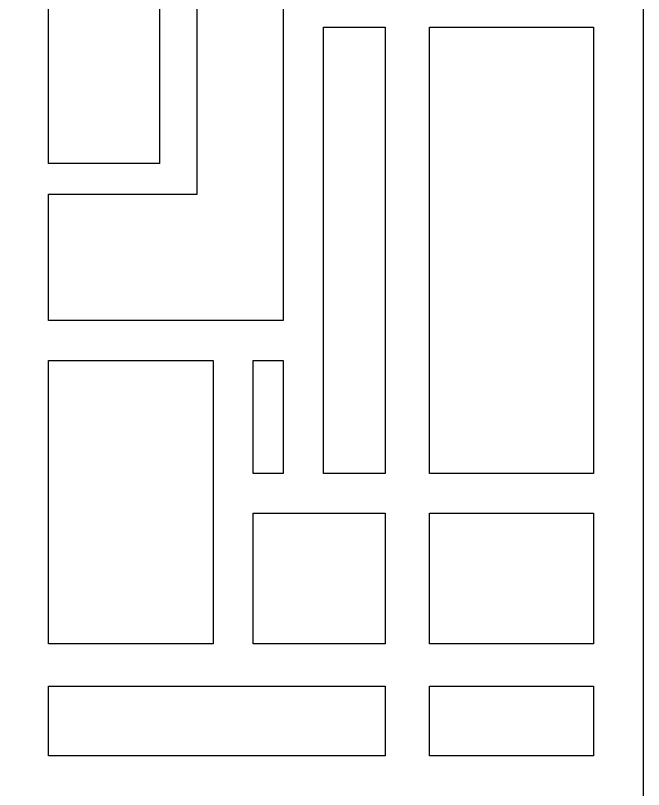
# Model space of a CAD drawing. Extents: x 2293 to 3694, y 3492 to 7149.
# Drawn here: x 3066 to 3694, y 5966 to 6741 of the extents above; entities that cross this region are included whole.
import ezdxf

# ---------------------------------------------------------------- set-up
doc = ezdxf.new("R2010")
doc.units = 0
doc.layers.add('LAYER_05', color=1, linetype='CONTINUOUS')

msp = doc.modelspace()

# ---------------------------------------------------------------- linework, layer by layer
at = {"layer": 'LAYER_05'}
for points in [[(2292.81, 3491.79), (3694.2, 3491.79), (3694.2, 7149.13), (2292.81, 7149.13)], [(3435.61, 6282.42), (3374.1, 6282.42), (3374.1, 6728.8), (3435.61, 6728.8)], [(3480.21, 6728.8), (3644.18, 6728.8), (3644.18, 6282.42), (3480.21, 6282.42)], [(3263.66, 6112), (3099.06, 6112), (3099.06, 6395.51), (3263.66, 6395.51)], [(3333.58, 6282.42), (3303.53, 6282.42), (3303.53, 6395.51), (3333.58, 6395.51)], [(3303.53, 6242.73), (3435.61, 6242.73), (3435.61, 6112), (3303.53, 6112)], [(3644.18, 6242.73), (3644.18, 6112), (3480.21, 6112), (3480.21, 6242.73)], [(3099.06, 5999.72), (3099.06, 6069.6), (3435.61, 6069.6), (3435.61, 5999.72)], [(3480.21, 6069.6), (3644.18, 6069.6), (3644.18, 5999.72), (3480.21, 5999.72)]]:
    msp.add_lwpolyline(points, close=True, dxfattribs=at)
msp.add_lwpolyline([(3210.15, 7099.13), (3210.15, 6592.36), (3099.06, 6592.36), (3099.06, 7099.13), (3333.58, 7099.13), (3333.58, 6435.51), (3099.06, 6435.51), (3099.06, 6561.96), (3247.71, 6561.96), (3247.71, 7099.13)], dxfattribs=at)

doc.saveas('drawing.dxf')
